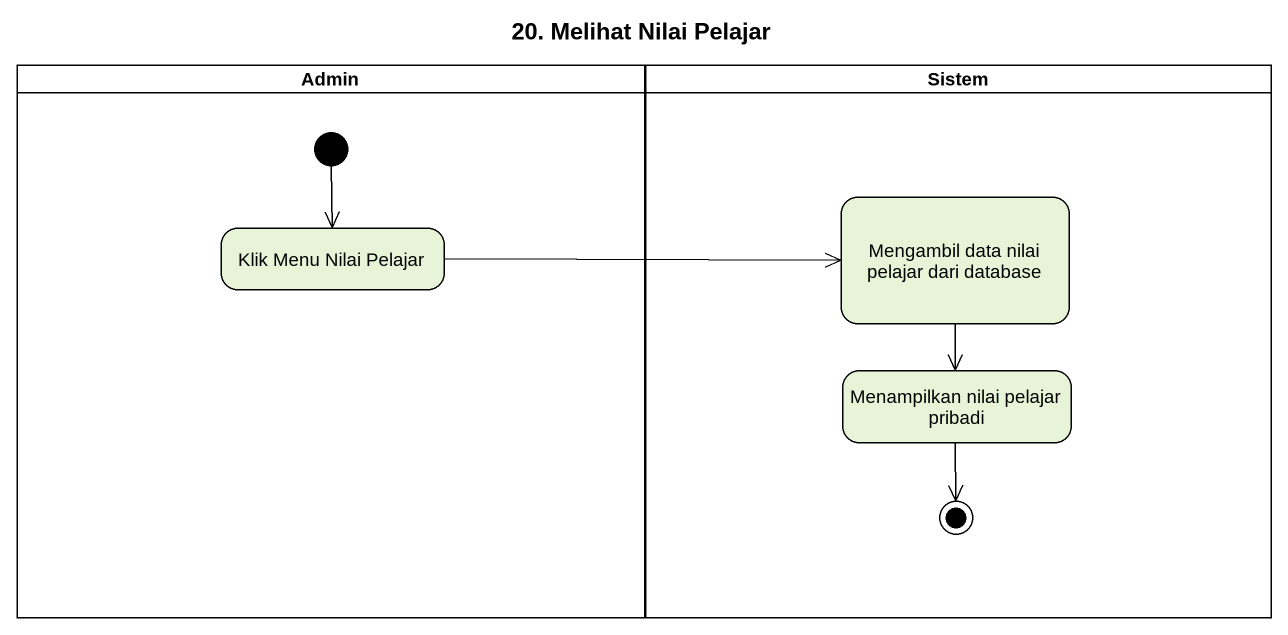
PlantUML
@startuml
title 20. Melihat Nilai Pelajar
hide empty description
state Admin <<partition>> {
  state "Klik Menu Nilai Pelajar" as Klik_Menu_Nilai_Pelajar
  [*] --> Klik_Menu_Nilai_Pelajar
}
state Sistem <<partition>> {
  state "Mengambil data nilai pelajar dari database" as Mengambil_data_nilai
  state "Menampilkan nilai pelajar pribadi" as Menampilkan_nilai_pelajar
  Menampilkan_nilai_pelajar --> [*]
}
Klik_Menu_Nilai_Pelajar -right-> Mengambil_data_nilai
Mengambil_data_nilai --> Menampilkan_nilai_pelajar
@enduml
